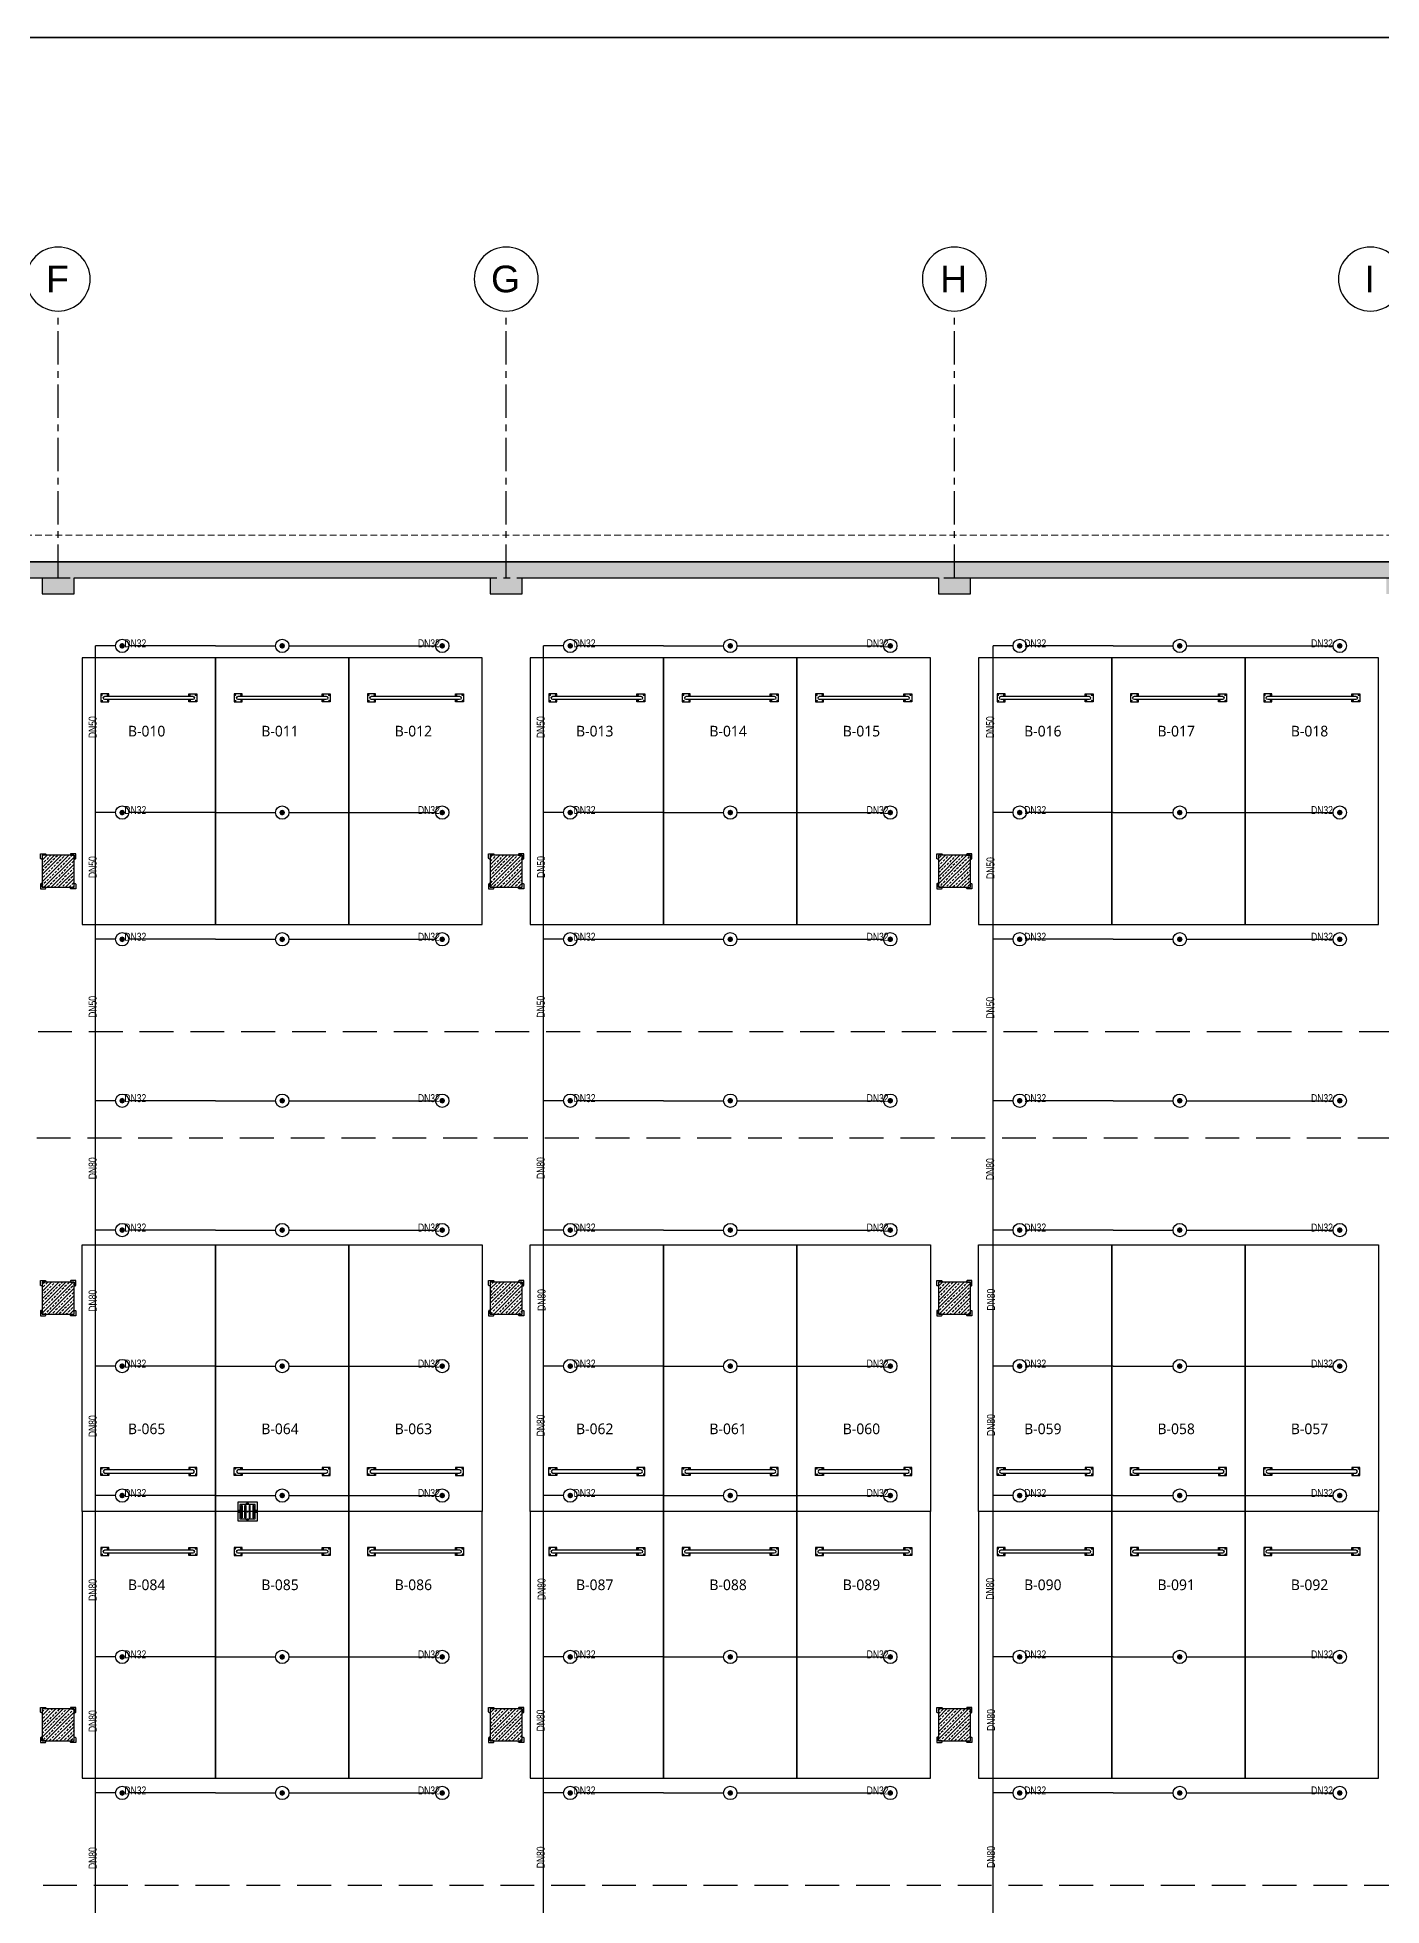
# Model space of a CAD drawing. Header units: millimetres. Extents: x -379292 to 1221486, y 92049 to 447512.
# Drawn here: x 326138 to 351338, y 253232 to 288249 of the extents above; entities that cross this region are included whole.
import ezdxf
from ezdxf.enums import TextEntityAlignment as Align
from ezdxf.lldxf.tags import DXFTag

# ---------------------------------------------------------------- set-up
doc = ezdxf.new("R2010")
doc.units = ezdxf.units.MM
doc.linetypes.add('CENTER', pattern=[2, 1.25, -0.25, 0.25, -0.25])
doc.linetypes.add('HIDDEN', pattern=[9.525, 6.35, -3.175])
for name, color, linetype in [('-M-YNGN-SPR-YUK', 7, 'Continuous'), ('-M-YNGN-ZON1-CAP-', 7, 'Continuous'), ('-M-YNGN-ZON1-SPR-', 7, 'Continuous'), ('04_RAIN INLET', 51, 'Continuous'), ('05_AXIS', 211, 'CENTER'), ('05_AXIS NAME', 7, 'Continuous'), ('05_HATCH CONCRETE', 141, 'Continuous'), ('05_HATCH SOLID-2', 253, 'Continuous'), ('05_SYMBOL', 2, 'Continuous'), ('202-A-Y-MahalAd', 141, 'Continuous')]:
    doc.layers.add(name, color=color, linetype=linetype)
doc.layers.add('-M-YNGN-ZON1', color=5, linetype='SP', lineweight=30)
doc.layers.add('06_FORMWORK HIDDEN', color=252, linetype='HIDDEN2', lineweight=0)
doc.styles.add('CIZGI', font='tahoma.ttf', dxfattribs={"width": 0.8, "oblique": 20})
doc.styles.add('PIPESIZE', font='hcad.shx', dxfattribs={"width": 0.8})
doc.styles.add('SPR-NOT', font='romans.shx')
doc.styles.get("Standard").update_dxf_attribs({"font": 'segoeuil.ttf'})
doc.styles.add('YAZI-5', font='arial.ttf', dxfattribs={"height": 5})
tags = doc.linetypes.add('HIDDEN2', pattern=[0.1875, 0.125, -0.0625]).pattern_tags.tags
tags[6:7] = [DXFTag(74, 4), DXFTag(75, 0), DXFTag(340, '0'), DXFTag(46, 0.0), DXFTag(50, 0.0), DXFTag(44, 0.0), DXFTag(45, 0.0)]
tags[4:5] = [DXFTag(74, 4), DXFTag(75, 0), DXFTag(340, '0'), DXFTag(46, 0.0), DXFTag(50, 0.0), DXFTag(44, 0.0), DXFTag(45, 0.0)]
doc.linetypes.add('SP', pattern='A,2,-0.1,["SP",CIZGI,S=0.14,R=0.2,X=0,Y=-0.07],-0.255', length=2.355)
pattern_1 = [(225, (905000, -3e-07), (67.351921, -67.351921), []), (225, (904932.65, -3e-07), (67.351921, -67.351921), [47.625, -23.8125])]

# ---------------------------------------------------------------- blocks, each defined once
blk = doc.blocks.new('AWAKS ADI')
at = {"layer": '05_AXIS NAME', "color": 2}
blk.add_circle((0, 0), 6, dxfattribs=at)
at = {"layer": '05_AXIS NAME', "style": 'YAZI-5'}
blk.add_attdef('AKSADI', text='', height=5, dxfattribs=at).set_placement((0, 0), align=Align.MIDDLE_CENTER)
blk = doc.blocks.new('202_Aks')
at = {"layer": '05_AXIS', "ltscale": 500}
for p, q in [((40400, 0), (40400, 5000)), ((48800, 0), (48800, 5000)), ((57200, 0), (57200, 5000)), ((-5000, 0), (142900, 0))]:
    blk.add_line(p, q, dxfattribs=at)
at = {"layer": '05_AXIS NAME'}
ref = blk.add_blockref('AWAKS ADI', (40400, 5600), dxfattribs=dict(at, xscale=-100, yscale=100, zscale=100))
ref.add_attrib('AKSADI', 'F', dxfattribs={"height": 500, "style": 'YAZI-5'}).set_placement((40386, 5602), align=Align.MIDDLE_CENTER)
ref = blk.add_blockref('AWAKS ADI', (48800, 5600), dxfattribs=dict(at, xscale=-100, yscale=100, zscale=100))
ref.add_attrib('AKSADI', 'G', dxfattribs={"height": 500, "style": 'YAZI-5'}).set_placement((48786, 5602), align=Align.MIDDLE_CENTER)
ref = blk.add_blockref('AWAKS ADI', (57200, 5600), dxfattribs=dict(at, xscale=-100, yscale=100, zscale=100))
ref.add_attrib('AKSADI', 'H', dxfattribs={"height": 500, "style": 'YAZI-5'}).set_placement((57186, 5602), align=Align.MIDDLE_CENTER)
ref = blk.add_blockref('AWAKS ADI', (65000, 5600), dxfattribs=dict(at, xscale=-100, yscale=100, zscale=100))
ref.add_attrib('AKSADI', 'I', dxfattribs={"height": 500, "style": 'YAZI-5'}).set_placement((64986, 5602), align=Align.MIDDLE_CENTER)
blk = doc.blocks.new('202_Vida')
at = {"color": 0, "linetype": 'ByBlock', "ltscale": 0.2}
for points in [[(1, 0), (-1, 0)], [(0, 1), (0, -1)]]:
    blk.add_lwpolyline(points, dxfattribs=at)
at = {"color": 0, "linetype": 'ByBlock'}
for radius in [0.42, 0.23, 0.155]:
    blk.add_circle((0, 0), radius, dxfattribs=at)
blk = doc.blocks.new('202_Stoper')
at = {"color": 0, "linetype": 'ByBlock'}
for points in [[(-750, -30), (-750, -75), (-900, -75), (-900, 75), (-750, 75), (-750, 30)], [(750, -30), (750, -75), (900, -75), (900, 75), (750, 75), (750, 30)]]:
    blk.add_lwpolyline(points, dxfattribs=at)
blk.add_lwpolyline([(825, -30, 1), (825, 30), (-825, 30, 1), (-825, -30)], format="xyb", close=True, dxfattribs=at)
at = {"color": 0, "linetype": 'ByBlock', "yscale": 10, "zscale": 10, "rotation": 180}
for p, xscale in [((-877, 53), -10), ((-772, 53), 10), ((772, 53), -10), ((877, 53), 10)]:
    blk.add_blockref('202_Vida', p, dxfattribs=dict(at, xscale=xscale))
at = {"color": 0, "linetype": 'ByBlock', "yscale": 10, "zscale": 10}
for p, xscale in [((-877, -52), 10), ((-772, -52), -10), ((772, -52), 10), ((877, -52), -10)]:
    blk.add_blockref('202_Vida', p, dxfattribs=dict(at, xscale=xscale))
blk = doc.blocks.new('202_Mahalblok')
at = {"color": 0, "linetype": 'ByBlock', "flags": 128}
blk.add_lwpolyline([(0, 0), (0, 5000), (2500, 5000), (2500, 0)], close=True, dxfattribs=at)
at = {"color": 252}
blk.add_blockref('202_Stoper', (1250, 750), dxfattribs=at)
at = {"color": 0, "linetype": 'ByBlock', "ltscale": 25}
blk.add_attdef('MAHALNO', text='', height=200, dxfattribs=at).set_placement((1209, 1390), align=Align.BOTTOM_CENTER)
blk = doc.blocks.new('202_Izgara')
at = {"color": 8, "ltscale": 25}
blk.add_circle((0, 0), 0.1, dxfattribs=at)
at = {"layer": '04_RAIN INLET', "color": 8}
for p, q in [((1.85, 1.75), (-1.85, 1.75)), ((-1.85, 1.75), (-1.85, -1.75)), ((1.45, 1.35), (-1.45, 1.35)), ((-1.45, 1.35), (-1.45, -1.35)), ((-1.2, 1.15), (-1.2, -1.15)), ((-1, 1.15), (-1.2, 1.15)), ((-1, 1.15), (-1, -1.15)), ((-0.5, -1.15), (-0.5, 1.15)), ((-0.5, 1.15), (-0.3, 1.15)), ((-0.3, 1.15), (-0.3, -1.15)), ((0.3, 1.15), (0.3, -1.15)), ((0.5, 1.15), (0.3, 1.15)), ((0.5, -1.15), (0.5, 1.15)), ((1, 1.15), (1, -1.15)), ((1.2, 1.15), (1, 1.15)), ((1.2, 1.15), (1.2, -1.15)), ((1.45, -1.35), (1.45, 1.35)), ((1.85, -1.75), (1.85, 1.75)), ((-1.85, -1.75), (1.85, -1.75)), ((-1.45, -1.35), (1.45, -1.35)), ((-1, -1.15), (-1.2, -1.15)), ((-0.5, -1.15), (-0.3, -1.15)), ((0.5, -1.15), (0.3, -1.15)), ((1.2, -1.15), (1, -1.15))]:
    blk.add_line(p, q, dxfattribs=at)
at = {"layer": '04_RAIN INLET', "color": 8, "ltscale": 50}
for p, q in [((-1.45, 0.2), (-1.65, 0.2)), ((0.2, 1.55), (-0.2, 1.55)), ((-0.2, 1.35), (-0.2, 1.55)), ((0.2, 1.35), (0.2, 1.55)), ((1.65, 0.2), (1.45, 0.2)), ((-1.45, -0.2), (-1.65, -0.2)), ((-0.2, -1.55), (-0.2, -1.35)), ((0.2, -1.55), (0.2, -1.35)), ((1.65, -0.2), (1.45, -0.2))]:
    blk.add_line(p, q, dxfattribs=at)
at = {"layer": '04_RAIN INLET', "color": 8, "ltscale": 50, "extrusion": (-2.89798e-21, 1.6744e-09, 1)}
for points in [[(-1.65, 0.2), (-1.65, -0.2)], [(1.65, -0.2), (1.65, 0.2)]]:
    blk.add_lwpolyline(points, dxfattribs=at)
at = {"layer": '04_RAIN INLET', "color": 8, "ltscale": 50, "extrusion": (-2.89798e-21, 1.6744e-09, 1), "elevation": 0}
blk.add_lwpolyline([(-0.2, -1.55), (0.2, -1.55)], dxfattribs=at)
blk = doc.blocks.new('bariyer')
at = {"color": 8, "ltscale": 25}
blk.add_lwpolyline([(0, -70), (15, -70, 0.414214), (30, -55), (30, 30), (-55, 30, 0.414214), (-70, 15), (-70, 0), (0, 0)], format="xyb", close=True, dxfattribs=at)
blk = doc.blocks.new('OtoParkBodrumKatMimari')
at = {"layer": '05_HATCH CONCRETE'}
h = blk.add_hatch(dxfattribs=at)
h.set_pattern_fill('ANSI33', color=8, scale=15, angle=180, style=0)
h.set_pattern_definition(pattern_1)
h.paths.add_polyline_path([(12300, 177300), (12300, 177000), (12900, 177000), (12900, 177300), (19900, 177300), (19900, 177000), (20500, 177000), (20500, 177300), (28300, 177300), (28300, 177000), (28900, 177000), (28900, 177300), (36700, 177300), (36700, 177000), (37300, 177000), (37300, 177300), (45100, 177300), (45100, 177000), (45700, 177000), (45700, 177300), (53500, 177300), (53500, 177000), (54100, 177000), (54100, 177300), (61900, 177300), (61900, 177000), (62500, 177000), (62500, 177300), (70300, 177300), (70300, 177000), (70900, 177000), (70900, 177600), (4700, 177600), (4700, 177000), (5300, 177000), (5300, 177300)])
h = blk.add_hatch(dxfattribs=at)
h.set_pattern_fill('ANSI33', color=8, scale=15, angle=180, style=0)
h.set_pattern_definition(pattern_1)
h.paths.add_polyline_path([(45700, 172100), (45100, 172100), (45100, 171500), (45700, 171500)])
h = blk.add_hatch(dxfattribs=at)
h.set_pattern_fill('ANSI33', color=8, scale=15, angle=180, style=0)
h.set_pattern_definition(pattern_1)
h.paths.add_polyline_path([(54100, 172100), (53500, 172100), (53500, 171500), (54100, 171500)])
h = blk.add_hatch(dxfattribs=at)
h.set_pattern_fill('ANSI33', color=8, scale=15, angle=180, style=0)
h.set_pattern_definition(pattern_1)
h.paths.add_polyline_path([(62500, 172100), (61900, 172100), (61900, 171500), (62500, 171500)])
h = blk.add_hatch(dxfattribs=at)
h.set_pattern_fill('ANSI33', color=8, scale=15, angle=180, style=0)
h.set_pattern_definition(pattern_1)
h.paths.add_polyline_path([(45700, 164100), (45100, 164100), (45100, 163500), (45700, 163500)])
h = blk.add_hatch(dxfattribs=at)
h.set_pattern_fill('ANSI33', color=8, scale=15, angle=180, style=0)
h.set_pattern_definition(pattern_1)
h.paths.add_polyline_path([(54100, 164100), (53500, 164100), (53500, 163500), (54100, 163500)])
h = blk.add_hatch(dxfattribs=at)
h.set_pattern_fill('ANSI33', color=8, scale=15, angle=180, style=0)
h.set_pattern_definition(pattern_1)
h.paths.add_polyline_path([(62500, 164100), (61900, 164100), (61900, 163500), (62500, 163500)])
h = blk.add_hatch(dxfattribs=at)
h.set_pattern_fill('ANSI33', color=8, scale=15, angle=180, style=0)
h.set_pattern_definition(pattern_1)
h.paths.add_polyline_path([(45700, 156100), (45100, 156100), (45100, 155500), (45700, 155500)])
h = blk.add_hatch(dxfattribs=at)
h.set_pattern_fill('ANSI33', color=8, scale=15, angle=180, style=0)
h.set_pattern_definition(pattern_1)
h.paths.add_polyline_path([(54100, 156100), (53500, 156100), (53500, 155500), (54100, 155500)])
h = blk.add_hatch(dxfattribs=at)
h.set_pattern_fill('ANSI33', color=8, scale=15, angle=180, style=0)
h.set_pattern_definition(pattern_1)
h.paths.add_polyline_path([(62500, 156100), (61900, 156100), (61900, 155500), (62500, 155500)])
at = {"color": 5}
for points in [[(37300, 177300), (45100, 177300), (45100, 177000), (45700, 177000), (45700, 177300), (53500, 177300), (53500, 177000), (54100, 177000), (54100, 177300), (61900, 177300), (61900, 177000), (62500, 177000), (62500, 177300), (70300, 177300)], [(70900, 177600), (4700, 177600), (4700, 177000), (5300, 177000), (5300, 177300), (12300, 177300)]]:
    blk.add_lwpolyline(points, dxfattribs=at)
for points in [[(45700, 172100), (45100, 172100), (45100, 171500), (45700, 171500)], [(54100, 172100), (53500, 172100), (53500, 171500), (54100, 171500)], [(62500, 172100), (61900, 172100), (61900, 171500), (62500, 171500)], [(45700, 164100), (45100, 164100), (45100, 163500), (45700, 163500)], [(54100, 164100), (53500, 164100), (53500, 163500), (54100, 163500)], [(62500, 164100), (61900, 164100), (61900, 163500), (62500, 163500)], [(45700, 156100), (45100, 156100), (45100, 155500), (45700, 155500)], [(54100, 156100), (53500, 156100), (53500, 155500), (54100, 155500)], [(62500, 156100), (61900, 156100), (61900, 155500), (62500, 155500)]]:
    blk.add_lwpolyline(points, close=True, dxfattribs=at)
at = {"layer": '05_HATCH SOLID-2', "color": 251, "ltscale": 25}
for points in [[(-8600, 187430), (150500, 187430)], [(150500, -8770), (150500, 187430), (4700, 187430), (4700, 177600), (135600, 177600), (135600, 144600), (143200, 144600), (143200, 59700), (90240, -300), (70300, -300), (63119, 5881)]]:
    blk.add_lwpolyline(points, dxfattribs=at)
at = {"layer": '05_SYMBOL', "color": 252, "linetype": 'HIDDEN', "ltscale": 100}
blk.add_lwpolyline([(17400, 168800), (130500, 168800)], dxfattribs=at)
blk.add_lwpolyline([(130500, 154800), (130500, 164800, 0.414214), (128500, 166800), (19400, 166800, 0.414214), (17400, 164800), (17400, 154800, 0.414214), (19400, 152800), (128500, 152800, 0.414214)], format="xyb", close=True, dxfattribs=at)
at = {"layer": '06_FORMWORK HIDDEN', "linetype": 'HIDDEN', "ltscale": 20}
blk.add_line((4200, 178100), (136100, 178100), dxfattribs=at)
at = {"layer": '04_RAIN INLET', "xscale": 100, "yscale": 100, "zscale": 100, "rotation": 359.9999999845318}
blk.add_blockref('202_Izgara', (48950, 159800), dxfattribs=at)
at = {"layer": '05_AXIS'}
blk.add_blockref('202_Aks', (5000, 177300), dxfattribs=at)
at = {"layer": '05_SYMBOL', "color": 8, "xscale": -1}
for p in [(45100, 172100), (53500, 172100), (61900, 172100), (45100, 164100), (53500, 164100), (61900, 164100), (45100, 156100), (53500, 156100), (61900, 156100)]:
    blk.add_blockref('bariyer', p, dxfattribs=at)
at = {"layer": '05_SYMBOL', "color": 8}
for p in [(45700, 172100), (54100, 172100), (62500, 172100), (45700, 164100), (54100, 164100), (62500, 164100), (45700, 156100), (54100, 156100), (62500, 156100)]:
    blk.add_blockref('bariyer', p, dxfattribs=at)
at = {"layer": '05_SYMBOL', "color": 8, "rotation": 180}
for p in [(45100, 171500), (53500, 171500), (61900, 171500), (45100, 163500), (53500, 163500), (61900, 163500), (45100, 155500), (53500, 155500), (61900, 155500)]:
    blk.add_blockref('bariyer', p, dxfattribs=at)
at = {"layer": '05_SYMBOL', "color": 8, "xscale": -1, "rotation": 180}
for p in [(45700, 171500), (54100, 171500), (62500, 171500), (45700, 163500), (54100, 163500), (62500, 163500), (45700, 155500), (54100, 155500), (62500, 155500)]:
    blk.add_blockref('bariyer', p, dxfattribs=at)
at = {"layer": '202-A-Y-MahalAd', "color": 8, "ltscale": 25}
ref = blk.add_blockref('202_Mahalblok', (45850, 175800), dxfattribs=dict(at, xscale=-1, rotation=180))
ref.add_attrib('MAHALNO', 'B-010', dxfattribs={"layer": '0', "color": 0, "linetype": 'ByBlock', "ltscale": 25, "height": 200}).set_placement((47059, 174267), align=Align.BOTTOM_CENTER)
ref = blk.add_blockref('202_Mahalblok', (48350, 175800), dxfattribs=dict(at, xscale=-1, rotation=180))
ref.add_attrib('MAHALNO', 'B-011', dxfattribs={"layer": '0', "color": 0, "linetype": 'ByBlock', "ltscale": 25, "height": 200}).set_placement((49559, 174267), align=Align.BOTTOM_CENTER)
ref = blk.add_blockref('202_Mahalblok', (50850, 175800), dxfattribs=dict(at, xscale=-1, rotation=180))
ref.add_attrib('MAHALNO', 'B-012', dxfattribs={"layer": '0', "color": 0, "linetype": 'ByBlock', "ltscale": 25, "height": 200}).set_placement((52059, 174267), align=Align.BOTTOM_CENTER)
ref = blk.add_blockref('202_Mahalblok', (54250, 175800), dxfattribs=dict(at, xscale=-1, rotation=180))
ref.add_attrib('MAHALNO', 'B-013', dxfattribs={"layer": '0', "color": 0, "linetype": 'ByBlock', "ltscale": 25, "height": 200}).set_placement((55459, 174267), align=Align.BOTTOM_CENTER)
ref = blk.add_blockref('202_Mahalblok', (56750, 175800), dxfattribs=dict(at, xscale=-1, rotation=180))
ref.add_attrib('MAHALNO', 'B-014', dxfattribs={"layer": '0', "color": 0, "linetype": 'ByBlock', "ltscale": 25, "height": 200}).set_placement((57959, 174267), align=Align.BOTTOM_CENTER)
ref = blk.add_blockref('202_Mahalblok', (59250, 175800), dxfattribs=dict(at, xscale=-1, rotation=180))
ref.add_attrib('MAHALNO', 'B-015', dxfattribs={"layer": '0', "color": 0, "linetype": 'ByBlock', "ltscale": 25, "height": 200}).set_placement((60459, 174267), align=Align.BOTTOM_CENTER)
ref = blk.add_blockref('202_Mahalblok', (62650, 175800), dxfattribs=dict(at, xscale=-1, rotation=180))
ref.add_attrib('MAHALNO', 'B-016', dxfattribs={"layer": '0', "color": 0, "linetype": 'ByBlock', "ltscale": 25, "height": 200}).set_placement((63859, 174267), align=Align.BOTTOM_CENTER)
ref = blk.add_blockref('202_Mahalblok', (65150, 175800), dxfattribs=dict(at, xscale=-1, rotation=180))
ref.add_attrib('MAHALNO', 'B-017', dxfattribs={"layer": '0', "color": 0, "linetype": 'ByBlock', "ltscale": 25, "height": 200}).set_placement((66359, 174267), align=Align.BOTTOM_CENTER)
ref = blk.add_blockref('202_Mahalblok', (67650, 175800), dxfattribs=dict(at, xscale=-1, rotation=180))
ref.add_attrib('MAHALNO', 'B-018', dxfattribs={"layer": '0', "color": 0, "linetype": 'ByBlock', "ltscale": 25, "height": 200}).set_placement((68859, 174267), align=Align.BOTTOM_CENTER)
for p, values in [((45850, 159800), {'MAHALNO': 'B-065'}), ((48350, 159800), {'MAHALNO': 'B-064'}), ((50850, 159800), {'MAHALNO': 'B-063'}), ((54250, 159800), {'MAHALNO': 'B-062'}), ((56750, 159800), {'MAHALNO': 'B-061'}), ((59250, 159800), {'MAHALNO': 'B-060'}), ((62650, 159800), {'MAHALNO': 'B-059'}), ((65150, 159800), {'MAHALNO': 'B-058'}), ((67650, 159800), {'MAHALNO': 'B-057'})]:
    blk.add_blockref('202_Mahalblok', p, dxfattribs=at).add_auto_attribs(values)
ref = blk.add_blockref('202_Mahalblok', (45850, 159800), dxfattribs=dict(at, xscale=-1, rotation=180))
ref.add_attrib('MAHALNO', 'B-084', dxfattribs={"layer": '0', "color": 0, "linetype": 'ByBlock', "ltscale": 25, "height": 200}).set_placement((47059, 158267), align=Align.BOTTOM_CENTER)
ref = blk.add_blockref('202_Mahalblok', (48350, 159800), dxfattribs=dict(at, xscale=-1, rotation=180))
ref.add_attrib('MAHALNO', 'B-085', dxfattribs={"layer": '0', "color": 0, "linetype": 'ByBlock', "ltscale": 25, "height": 200}).set_placement((49559, 158267), align=Align.BOTTOM_CENTER)
ref = blk.add_blockref('202_Mahalblok', (50850, 159800), dxfattribs=dict(at, xscale=-1, rotation=180))
ref.add_attrib('MAHALNO', 'B-086', dxfattribs={"layer": '0', "color": 0, "linetype": 'ByBlock', "ltscale": 25, "height": 200}).set_placement((52059, 158267), align=Align.BOTTOM_CENTER)
ref = blk.add_blockref('202_Mahalblok', (54250, 159800), dxfattribs=dict(at, xscale=-1, rotation=180))
ref.add_attrib('MAHALNO', 'B-087', dxfattribs={"layer": '0', "color": 0, "linetype": 'ByBlock', "ltscale": 25, "height": 200}).set_placement((55459, 158267), align=Align.BOTTOM_CENTER)
ref = blk.add_blockref('202_Mahalblok', (56750, 159800), dxfattribs=dict(at, xscale=-1, rotation=180))
ref.add_attrib('MAHALNO', 'B-088', dxfattribs={"layer": '0', "color": 0, "linetype": 'ByBlock', "ltscale": 25, "height": 200}).set_placement((57959, 158267), align=Align.BOTTOM_CENTER)
ref = blk.add_blockref('202_Mahalblok', (59250, 159800), dxfattribs=dict(at, xscale=-1, rotation=180))
ref.add_attrib('MAHALNO', 'B-089', dxfattribs={"layer": '0', "color": 0, "linetype": 'ByBlock', "ltscale": 25, "height": 200}).set_placement((60459, 158267), align=Align.BOTTOM_CENTER)
ref = blk.add_blockref('202_Mahalblok', (62650, 159800), dxfattribs=dict(at, xscale=-1, rotation=180))
ref.add_attrib('MAHALNO', 'B-090', dxfattribs={"layer": '0', "color": 0, "linetype": 'ByBlock', "ltscale": 25, "height": 200}).set_placement((63859, 158267), align=Align.BOTTOM_CENTER)
ref = blk.add_blockref('202_Mahalblok', (65150, 159800), dxfattribs=dict(at, xscale=-1, rotation=180))
ref.add_attrib('MAHALNO', 'B-091', dxfattribs={"layer": '0', "color": 0, "linetype": 'ByBlock', "ltscale": 25, "height": 200}).set_placement((66359, 158267), align=Align.BOTTOM_CENTER)
ref = blk.add_blockref('202_Mahalblok', (67650, 159800), dxfattribs=dict(at, xscale=-1, rotation=180))
ref.add_attrib('MAHALNO', 'B-092', dxfattribs={"layer": '0', "color": 0, "linetype": 'ByBlock', "ltscale": 25, "height": 200}).set_placement((68859, 158267), align=Align.BOTTOM_CENTER)
blk = doc.blocks.new('SP-C-UP-12')
at = {"ltscale": 10}
blk.add_line((0, 0), (0, 0), dxfattribs=at)
at = {"color": 1, "linetype": 'Continuous'}
blk.add_circle((0, 0), 12.5, dxfattribs=at)
at = {"ltscale": 10}
for points in [[(-5.4, 0), (-3.8, 3.8), (-3.8, -3.8), (0, 5.4)], [(-3.8, -3.8), (0, 5.4), (0, -5.4), (3.8, 3.8)], [(0, -5.4), (3.8, 3.8), (3.8, -3.8), (5.4, 0)]]:
    blk.add_solid(points, dxfattribs=at)
at = {"layer": '-M-YNGN-SPR-YUK', "style": 'SPR-NOT', "width": 0.5, "flags": 9}
for tag, p in [('YUK', (0, 17.8)), ('CAP', (0, 14.4)), ('TIP', (0.2, 10.8))]:
    blk.add_attdef(tag, text='', height=2.5, dxfattribs=at).set_placement(p, align=Align.MIDDLE_CENTER)
blk = doc.blocks.new('A$C69E769C9')
at = {"layer": '-M-YNGN-ZON1', "linetype": 'SP', "ltscale": 500}
for p, q in [((3684.8, 2880.3), (3647.3, 2880.3)), ((3647.3, 0), (3647.3, 2880.3)), ((3872.3, 2880.3), (3709.8, 2880.3)), ((3872.3, 2880.3), (3984.8, 2880.3)), ((4009.8, 2880.3), (4284.8, 2880.3)), ((4524.8, 2880.3), (4487.3, 2880.3)), ((4487.3, 0), (4487.3, 2880.3)), ((4712.3, 2880.3), (4549.8, 2880.3)), ((4712.3, 2880.3), (4824.8, 2880.3)), ((4849.8, 2880.3), (5124.8, 2880.3)), ((5329.8, 0), (5329.8, 2880.3)), ((5367.3, 2880.3), (5329.8, 2880.3)), ((5554.8, 2880.3), (5392.3, 2880.3)), ((5554.8, 2880.3), (5667.3, 2880.3)), ((5692.3, 2880.3), (5967.3, 2880.3)), ((3684.8, 2567.8), (3647.3, 2567.8)), ((3872.3, 2567.8), (3709.8, 2567.8)), ((3872.3, 2567.8), (3984.8, 2567.8)), ((4009.8, 2567.8), (4284.8, 2567.8)), ((4524.8, 2567.8), (4487.3, 2567.8)), ((4712.3, 2567.8), (4549.8, 2567.8)), ((4712.3, 2567.8), (4824.8, 2567.8)), ((4849.8, 2567.8), (5124.8, 2567.8)), ((5367.3, 2567.8), (5329.8, 2567.8)), ((5554.8, 2567.8), (5392.3, 2567.8)), ((5554.8, 2567.8), (5667.3, 2567.8)), ((5692.3, 2567.8), (5967.3, 2567.8)), ((3684.8, 2330.3), (3647.3, 2330.3)), ((3872.3, 2330.3), (3709.8, 2330.3)), ((3872.3, 2330.3), (3984.8, 2330.3)), ((4009.8, 2330.3), (4284.8, 2330.3)), ((4524.8, 2330.3), (4487.3, 2330.3)), ((4549.8, 2330.3), (4824.8, 2330.3)), ((4849.8, 2330.3), (5124.8, 2330.3)), ((5367.3, 2330.3), (5329.8, 2330.3)), ((5554.8, 2330.3), (5392.3, 2330.3)), ((5554.8, 2330.3), (5667.3, 2330.3)), ((5692.3, 2330.3), (5967.3, 2330.3)), ((3684.8, 2027.8), (3647.3, 2027.8)), ((3872.3, 2027.8), (3709.8, 2027.8)), ((3872.3, 2027.8), (3984.8, 2027.8)), ((4009.8, 2027.8), (4284.8, 2027.8)), ((4524.8, 2027.8), (4487.3, 2027.8)), ((4712.3, 2027.8), (4549.8, 2027.8)), ((4712.3, 2027.8), (4824.8, 2027.8)), ((4849.8, 2027.8), (5124.8, 2027.8)), ((5367.3, 2027.8), (5329.8, 2027.8)), ((5554.8, 2027.8), (5392.3, 2027.8)), ((5554.8, 2027.8), (5667.3, 2027.8)), ((5692.3, 2027.8), (5967.3, 2027.8)), ((3684.8, 1785.3), (3647.3, 1785.3)), ((3872.3, 1785.3), (3709.8, 1785.3)), ((3872.3, 1785.3), (3984.8, 1785.3)), ((4009.8, 1785.3), (4284.8, 1785.3)), ((4524.8, 1785.3), (4487.3, 1785.3)), ((4712.3, 1785.3), (4549.8, 1785.3)), ((4712.3, 1785.3), (4824.8, 1785.3)), ((4849.8, 1785.3), (5124.8, 1785.3)), ((5367.3, 1785.3), (5329.8, 1785.3)), ((5554.8, 1785.3), (5392.3, 1785.3)), ((5554.8, 1785.3), (5667.3, 1785.3)), ((5692.3, 1785.3), (5967.3, 1785.3)), ((3684.8, 1530.3), (3647.3, 1530.3)), ((3872.3, 1530.3), (3709.8, 1530.3)), ((3872.3, 1530.3), (3984.8, 1530.3)), ((4009.8, 1530.3), (4284.8, 1530.3)), ((4524.8, 1530.3), (4487.3, 1530.3)), ((4712.3, 1530.3), (4549.8, 1530.3)), ((4712.3, 1530.3), (4824.8, 1530.3)), ((4849.8, 1530.3), (5124.8, 1530.3)), ((5367.3, 1530.3), (5329.8, 1530.3)), ((5554.8, 1530.3), (5392.3, 1530.3)), ((5554.8, 1530.3), (5667.3, 1530.3)), ((5692.3, 1530.3), (5967.3, 1530.3)), ((3684.8, 1287.8), (3647.3, 1287.8)), ((3872.3, 1287.8), (3709.8, 1287.8)), ((3872.3, 1287.8), (3984.8, 1287.8)), ((4009.8, 1287.8), (4284.8, 1287.8)), ((4524.8, 1287.8), (4487.3, 1287.8)), ((4712.3, 1287.8), (4549.8, 1287.8)), ((4712.3, 1287.8), (4824.8, 1287.8)), ((4849.8, 1287.8), (5124.8, 1287.8)), ((5367.3, 1287.8), (5329.8, 1287.8)), ((5554.8, 1287.8), (5392.3, 1287.8)), ((5554.8, 1287.8), (5667.3, 1287.8)), ((5692.3, 1287.8), (5967.3, 1287.8)), ((3684.8, 985.3), (3647.3, 985.3)), ((3872.3, 985.3), (3709.8, 985.3)), ((3872.3, 985.3), (3984.8, 985.3)), ((4009.8, 985.3), (4284.8, 985.3)), ((4524.8, 985.3), (4487.3, 985.3)), ((4712.3, 985.3), (4549.8, 985.3)), ((4712.3, 985.3), (4824.8, 985.3)), ((4849.8, 985.3), (5124.8, 985.3)), ((5367.3, 985.3), (5329.8, 985.3)), ((5554.8, 985.3), (5392.3, 985.3)), ((5554.8, 985.3), (5667.3, 985.3)), ((5692.3, 985.3), (5967.3, 985.3)), ((3684.8, 730.3), (3647.3, 730.3)), ((3872.3, 730.3), (3709.8, 730.3)), ((3872.3, 730.3), (3984.8, 730.3)), ((4009.8, 730.3), (4284.8, 730.3)), ((4524.8, 730.3), (4487.3, 730.3)), ((4712.3, 730.3), (4549.8, 730.3)), ((4712.3, 730.3), (4824.8, 730.3)), ((4849.8, 730.3), (5124.8, 730.3)), ((5367.3, 730.3), (5329.8, 730.3)), ((5554.8, 730.3), (5392.3, 730.3)), ((5554.8, 730.3), (5667.3, 730.3)), ((5692.3, 730.3), (5967.3, 730.3))]:
    blk.add_line(p, q, dxfattribs=at)
at = {"layer": '-M-YNGN-ZON1-SPR-', "linetype": 'Continuous'}
for p in [(3697.3, 2880.3), (3997.3, 2880.3), (4297.3, 2880.3), (4537.3, 2880.3), (4837.3, 2880.3), (5137.3, 2880.3), (5379.8, 2880.3), (5679.8, 2880.3), (5979.8, 2880.3), (3697.3, 2567.8), (3997.3, 2567.8), (4297.3, 2567.8), (4537.3, 2567.8), (4837.3, 2567.8), (5137.3, 2567.8), (5379.8, 2567.8), (5679.8, 2567.8), (5979.8, 2567.8), (3697.3, 2330.3), (3997.3, 2330.3), (4297.3, 2330.3), (4537.3, 2330.3), (4837.3, 2330.3), (5137.3, 2330.3), (5379.8, 2330.3), (5679.8, 2330.3), (5979.8, 2330.3), (3697.3, 2027.8), (3997.3, 2027.8), (4297.3, 2027.8), (4537.3, 2027.8), (4837.3, 2027.8), (5137.3, 2027.8), (5379.8, 2027.8), (5679.8, 2027.8), (5979.8, 2027.8), (3697.3, 1785.3), (3997.3, 1785.3), (4297.3, 1785.3), (4537.3, 1785.3), (4837.3, 1785.3), (5137.3, 1785.3), (5379.8, 1785.3), (5679.8, 1785.3), (5979.8, 1785.3), (3697.3, 1530.3), (3997.3, 1530.3), (4297.3, 1530.3), (4537.3, 1530.3), (4837.3, 1530.3), (5137.3, 1530.3), (5379.8, 1530.3), (5679.8, 1530.3), (5979.8, 1530.3), (3697.3, 1287.8), (3997.3, 1287.8), (4297.3, 1287.8), (4537.3, 1287.8), (4837.3, 1287.8), (5137.3, 1287.8), (5379.8, 1287.8), (5679.8, 1287.8), (5979.8, 1287.8), (3697.3, 985.3), (3997.3, 985.3), (4297.3, 985.3), (4537.3, 985.3), (4837.3, 985.3), (5137.3, 985.3), (5379.8, 985.3), (5679.8, 985.3), (5979.8, 985.3), (3697.3, 730.3), (3997.3, 730.3), (4297.3, 730.3), (4537.3, 730.3), (4837.3, 730.3), (5137.3, 730.3), (5379.8, 730.3), (5679.8, 730.3), (5979.8, 730.3)]:
    blk.add_blockref('SP-C-UP-12', p, dxfattribs=at)
at = {"layer": '-M-YNGN-ZON1-CAP-', "ltscale": 20, "style": 'PIPESIZE', "width": 0.8}
for p in [(3721.9, 2885.1), (4272.3, 2885.1), (4564.1, 2885.1), (5113.4, 2885.1), (5408.9, 2885.1), (5946.5, 2885.1), (3721.9, 2572.6), (4272.3, 2572.6), (4564.1, 2572.6), (5113.4, 2572.6), (5408.9, 2572.6), (5946.5, 2572.6), (3721.9, 2335.1), (4272.3, 2335.1), (4564.1, 2335.1), (5113.4, 2335.1), (5408.9, 2335.1), (5946.5, 2335.1), (3721.9, 2032.6), (4272.3, 2032.6), (4564.1, 2032.6), (5113.4, 2032.6), (5408.9, 2032.6), (5946.5, 2032.6), (3721.9, 1790.1), (4272.3, 1790.1), (4564.1, 1790.1), (5113.4, 1790.1), (5408.9, 1790.1), (5946.5, 1790.1), (3721.9, 1535.1), (4272.3, 1535.1), (4564.1, 1535.1), (5113.4, 1535.1), (5408.9, 1535.1), (5946.5, 1535.1), (3721.9, 1292.6), (4272.3, 1292.6), (4564.1, 1292.6), (5113.4, 1292.6), (5408.9, 1292.6), (5946.5, 1292.6), (3721.9, 990.1), (4272.3, 990.1), (4564.1, 990.1), (5113.4, 990.1), (5408.9, 990.1), (5946.5, 990.1), (3721.9, 735.1), (4272.3, 735.1), (4564.1, 735.1), (5113.4, 735.1), (5408.9, 735.1), (5946.5, 735.1)]:
    blk.add_text('DN32', height=15, dxfattribs=at).set_placement(p, align=Align.MIDDLE_CENTER)
for s, p in [('DN50', (3641.9, 2727.8)), ('DN50', (4481.9, 2727.8)), ('DN50', (5324.4, 2727.8)), ('DN50', (3641.9, 2465.5)), ('DN50', (4482.5, 2465.8)), ('DN50', (5325, 2463.8)), ('DN50', (3641.9, 2203.6)), ('DN50', (4482.1, 2203.9)), ('DN50', (5324.6, 2201.9)), ('DN80', (3641.9, 1901.1)), ('DN80', (4481.8, 1901.5)), ('DN80', (5324.4, 1899.5)), ('DN80', (3641.9, 1652.8)), ('DN80', (4483.4, 1654.2)), ('DN80', (5326, 1654.9)), ('DN80', (3641.9, 1417.7)), ('DN80', (4481.8, 1419.1)), ('DN80', (5326, 1419.8)), ('DN80', (3641.9, 1110.8)), ('DN80', (4483.4, 1112.2)), ('DN80', (5324.4, 1112.9)), ('DN80', (3641.9, 864.9)), ('DN80', (4481.8, 866.2)), ('DN80', (5326, 867)), ('DN80', (3641.9, 608.2)), ('DN80', (4481.8, 609.6)), ('DN80', (5326, 610.3))]:
    blk.add_text(s, height=15, rotation=90, dxfattribs=at).set_placement(p, align=Align.MIDDLE_CENTER)

msp = doc.modelspace()

# ---------------------------------------------------------------- block references
at = {"color": 8}
msp.add_blockref('OtoParkBodrumKatMimari', (281127.6, 100818.8), dxfattribs=at)

# ---------------------------------------------------------------- next in the draw order: block references
at = {"layer": '-M-YNGN-ZON1', "ltscale": 25, "xscale": 10, "yscale": 10, "zscale": 10}
msp.add_blockref('A$C69E769C9', (290754.3, 248041), dxfattribs=at)

doc.saveas('drawing.dxf')
